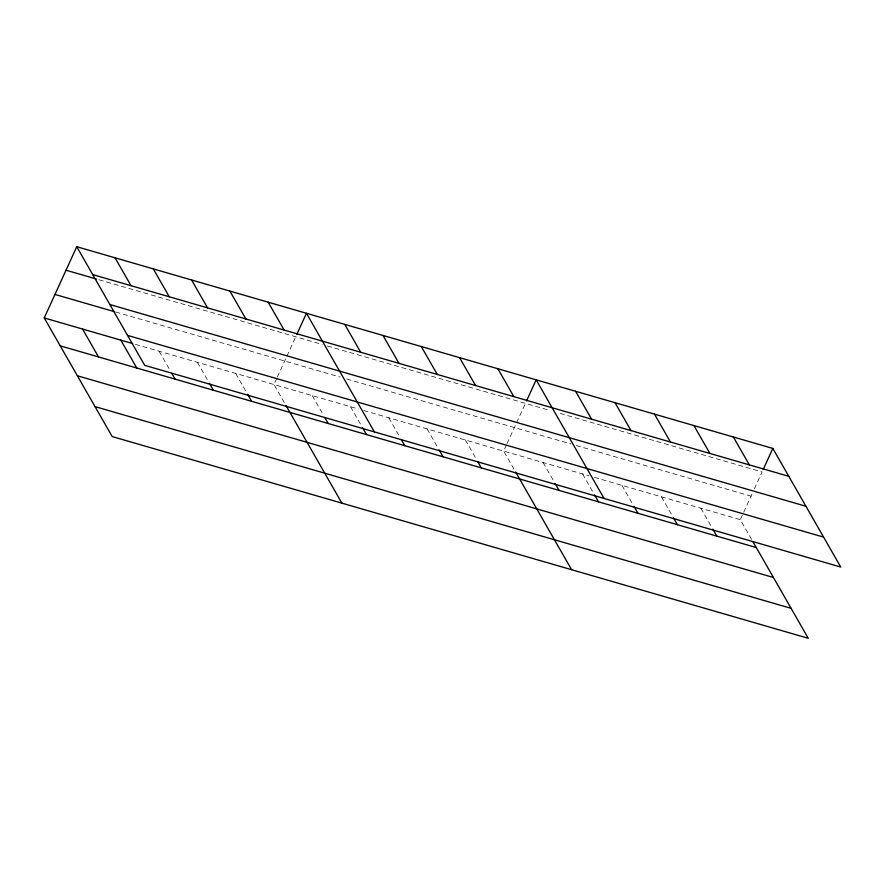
<?xml version="1.0" encoding="UTF-8"?>
<svg xmlns="http://www.w3.org/2000/svg" width="885" height="885" viewBox="0 0 885 885"><rect width="100%" height="100%" fill="white"/><g stroke="black" fill="none" stroke-linecap="round" stroke-linejoin="round"><path stroke-width="0.66" stroke-dasharray="4.42 3.32" d="M276.773 378.326L273.952 384.51L285.932 405.43M277.337 377.087L286.331 357.374M286.884 356.157L295.723 336.787M506.474 444.889L503.653 451.084L514.296 469.669M507.039 443.662L516.032 423.937M516.586 422.731L525.424 403.35M751.619 539.419L740.314 519.672L743.135 513.477M743.699 512.249L752.139 493.741M754.352 488.896L762.085 471.937L556.986 412.498M99.031 279.782L322.129 344.431M327.406 345.969L550.404 410.596M115.703 312.029L340.117 377.076M346.721 378.99L570.913 443.96M576.168 445.487L751.033 496.164M135.339 344.342L358.436 408.992M363.713 410.529L589.111 475.853M594.366 477.369L740.314 519.672M700.865 508.233L712.182 527.991M661.427 496.806L672.069 515.402M621.978 485.378L633.295 505.125M582.54 473.94L593.846 493.697M543.091 462.512L554.408 482.27M465.366 439.989L476.019 458.585M427.079 428.893L437.732 447.489M388.803 417.797L399.445 436.394M350.515 406.702L361.832 426.459M312.228 395.606L323.545 415.364M235.664 373.415L246.981 393.172M197.388 362.319L208.694 382.077M159.101 351.223L170.418 370.981"/><path stroke-width="1.33" d="M752.958 541.742L808.248 638.295L112.185 436.57L44.25 317.947L76.752 246.705L772.815 448.43L840.75 567.053L144.686 365.328L76.752 246.705M296.851 334.309L306.453 313.279L374.388 431.902M526.553 400.883L536.155 379.842L604.09 498.476M763.213 469.47L772.815 448.43M92.726 274.593L788.789 476.318M66.032 270.213L96.388 279.018M109.873 304.54L805.936 506.264M54.981 294.44L114.386 311.653M127.54 335.393L823.603 537.118M44.25 317.947L132.695 343.579M60.224 345.836L756.288 547.561M77.371 375.771L773.435 577.496M95.038 406.624L791.101 608.349M733.366 437.002L749.341 464.89M693.928 425.574L709.903 453.463M654.48 414.136L670.454 442.035M712.845 529.153L716.839 536.122M615.042 402.708L631.016 430.597M673.408 517.725L677.401 524.694M575.593 391.281L591.567 419.169M633.959 506.286L637.952 513.267M594.521 494.859L598.514 501.828M497.868 368.746L513.842 396.646M555.072 483.431L559.066 490.401M459.58 357.662L475.555 385.55M515.634 472.004L571.588 569.708M421.304 346.566L437.278 374.455M478.011 462.07L481.34 467.877M383.017 335.47L398.991 363.359M439.06 449.812L443.053 456.782M344.741 324.375L360.704 352.263M401.447 439.878L404.777 445.686M362.496 427.621L366.49 434.59M268.166 302.183L284.14 330.072M324.883 417.687L328.202 423.495M229.89 291.088L245.864 318.976M285.932 405.43L341.887 503.134M191.602 279.992L207.577 307.88M247.645 394.334L251.639 401.303M153.315 268.896L169.289 296.785M209.358 383.238L213.351 390.208M115.039 257.8L131.013 285.689M171.745 373.304L175.075 379.123M120.814 340.128L136.788 368.027M82.537 329.032L98.512 356.932"/></g></svg>
